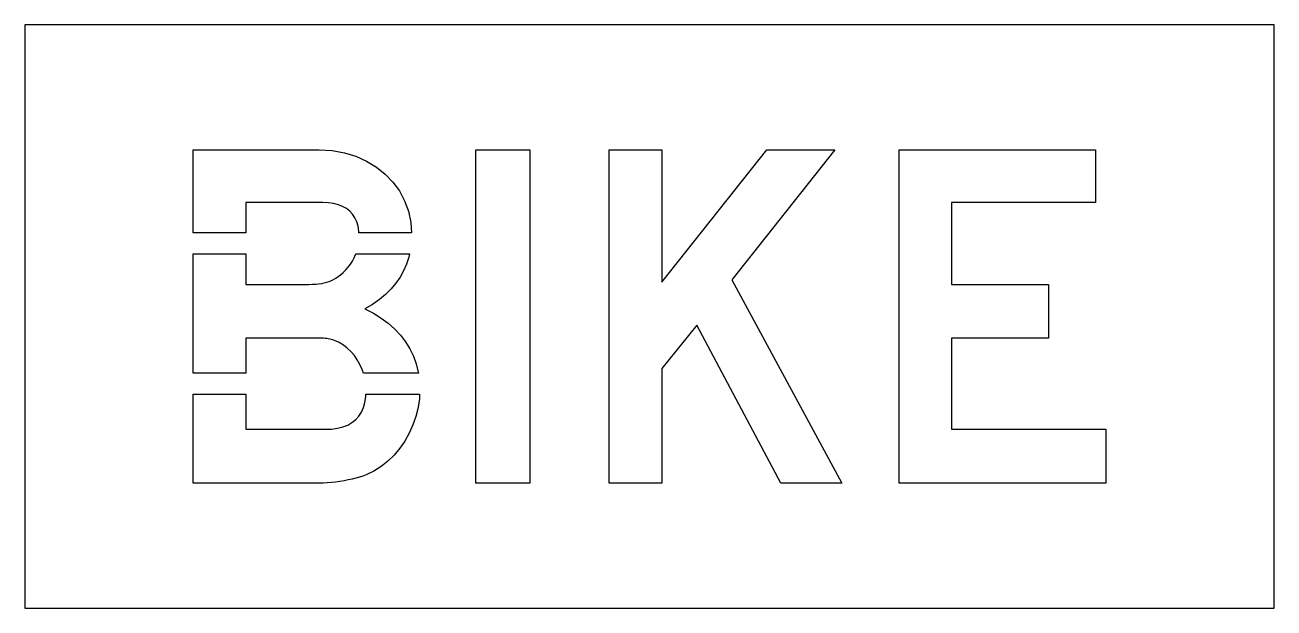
# Model space of a CAD drawing. Extents: x 0 to 30, y 0 to 14.
import ezdxf

# ---------------------------------------------------------------- set-up
doc = ezdxf.new("R2010")
doc.units = 0
doc.layers.add('CUT', color=7, linetype='Continuous')
doc.layers.add('OUTSIDE', color=1, linetype='Continuous')

msp = doc.modelspace()

# ---------------------------------------------------------------- linework, layer by layer
at = {"layer": 'CUT'}
for points in [[(7.9232, 9.3712), (7.8672, 9.456), (7.8, 9.5296), (7.72, 9.5928), (7.6296, 9.644), (7.5272, 9.6848), (7.4136, 9.7136), (7.2896, 9.7312), (7.1544, 9.7368), (5.3016, 9.7368), (5.3016, 9.0054), (4.0384, 9.0054), (4.0384, 11), (7.0696, 11), (7.3792, 10.9824), (7.6728, 10.9304), (7.9496, 10.8464), (8.2064, 10.732), (8.4416, 10.5896), (8.6528, 10.4208), (8.8368, 10.2288), (8.9936, 10.0144), (9.1184, 9.78), (9.2112, 9.528), (9.268, 9.2608), (9.2854, 9.0054), (8.0199, 9.0054), (8.0176, 9.0512), (7.9992, 9.168), (7.9672, 9.2752)], [(12.1224, 3), (10.8312, 3), (10.8312, 11), (12.1224, 11)], [(15.2944, 3), (14.0312, 3), (14.0312, 11), (15.2944, 11), (15.2944, 7.828), (17.8208, 11), (19.4488, 11), (16.9784, 7.884), (19.6168, 3), (18.1576, 3), (16.1368, 6.7896), (15.2944, 5.7512)], [(25.7088, 11), (25.7088, 9.7368), (22.256, 9.7368), (22.256, 7.772), (24.5856, 7.772), (24.5856, 6.4808), (22.256, 6.4808), (22.256, 4.2912), (25.9616, 4.2912), (25.9616, 3), (20.9928, 3), (20.9928, 11)], [(7.7424, 6.24), (7.6472, 6.3136), (7.544, 6.376), (7.4352, 6.4248), (7.3944, 6.4376), (7.356, 6.448), (7.32, 6.4568), (7.284, 6.464), (7.248, 6.4696), (7.2104, 6.4736), (7.1704, 6.4768), (7.1272, 6.4784), (7.08, 6.48), (7.0272, 6.4808), (6.968, 6.4808), (6.9016, 6.4808), (5.3016, 6.4808), (5.3016, 5.637), (4.0384, 5.637), (4.0384, 8.5034), (5.3016, 8.5034), (5.3016, 7.772), (6.8176, 7.772), (6.9048, 7.7728), (6.9848, 7.7768), (7.0584, 7.7832), (7.1264, 7.7928), (7.1896, 7.8056), (7.2488, 7.8208), (7.3056, 7.84), (7.36, 7.8632), (7.4136, 7.8904), (7.4664, 7.9216), (7.52, 7.9568), (7.5752, 7.9968), (7.6432, 8.0552), (7.7056, 8.1176), (7.764, 8.1848), (7.8168, 8.2552), (7.8632, 8.3296), (7.9048, 8.4072), (7.9408, 8.4872), (7.9466, 8.5034), (9.2353, 8.5034), (9.2184, 8.4256), (9.1648, 8.2576), (9.0952, 8.0968), (9.0104, 7.944), (8.9096, 7.7984), (8.7928, 7.6608), (8.66, 7.5304), (8.5112, 7.4072), (8.3464, 7.2912), (8.1648, 7.1824), (8.3672, 7.0784), (8.5552, 6.9632), (8.7264, 6.8368), (8.8808, 6.6992), (9.0192, 6.5512), (9.14, 6.3928), (9.2432, 6.2248), (9.3288, 6.0472), (9.396, 5.86), (9.4448, 5.664), (9.4487, 5.637), (8.1275, 5.637), (8.096, 5.7304), (8.044, 5.8472), (7.9824, 5.9576), (7.9112, 6.0608), (7.8312, 6.1552)], [(8.7144, 3.5248), (8.5512, 3.3952), (8.3776, 3.2848), (8.1928, 3.1968), (8.1184, 3.1688), (8.0376, 3.1432), (7.9504, 3.1184), (7.8584, 3.096), (7.7616, 3.0752), (7.6632, 3.056), (7.5624, 3.04), (7.4608, 3.0256), (7.36, 3.0152), (7.26, 3.0064), (7.1632, 3.0016), (7.0696, 3), (4.0384, 3), (4.0384, 5.135), (5.3016, 5.135), (5.3016, 4.2912), (7.2104, 4.2912), (7.3656, 4.2976), (7.5072, 4.3168), (7.636, 4.3488), (7.752, 4.3944), (7.8544, 4.452), (7.944, 4.5232), (8.0192, 4.6064), (8.0816, 4.7032), (8.1304, 4.812), (8.1648, 4.9344), (8.1856, 5.0696), (8.1888, 5.135), (9.4783, 5.135), (9.4728, 5.028), (9.4408, 4.8128), (9.3888, 4.6016), (9.3176, 4.396), (9.2288, 4.1984), (9.1224, 4.0104), (9.0008, 3.8344), (8.864, 3.672)]]:
    msp.add_lwpolyline(points, close=True, dxfattribs=at)
at = {"layer": 'OUTSIDE'}
msp.add_lwpolyline([(0, 0), (30, 0), (30, 14), (0, 14)], close=True, dxfattribs=at)

doc.saveas('drawing.dxf')
